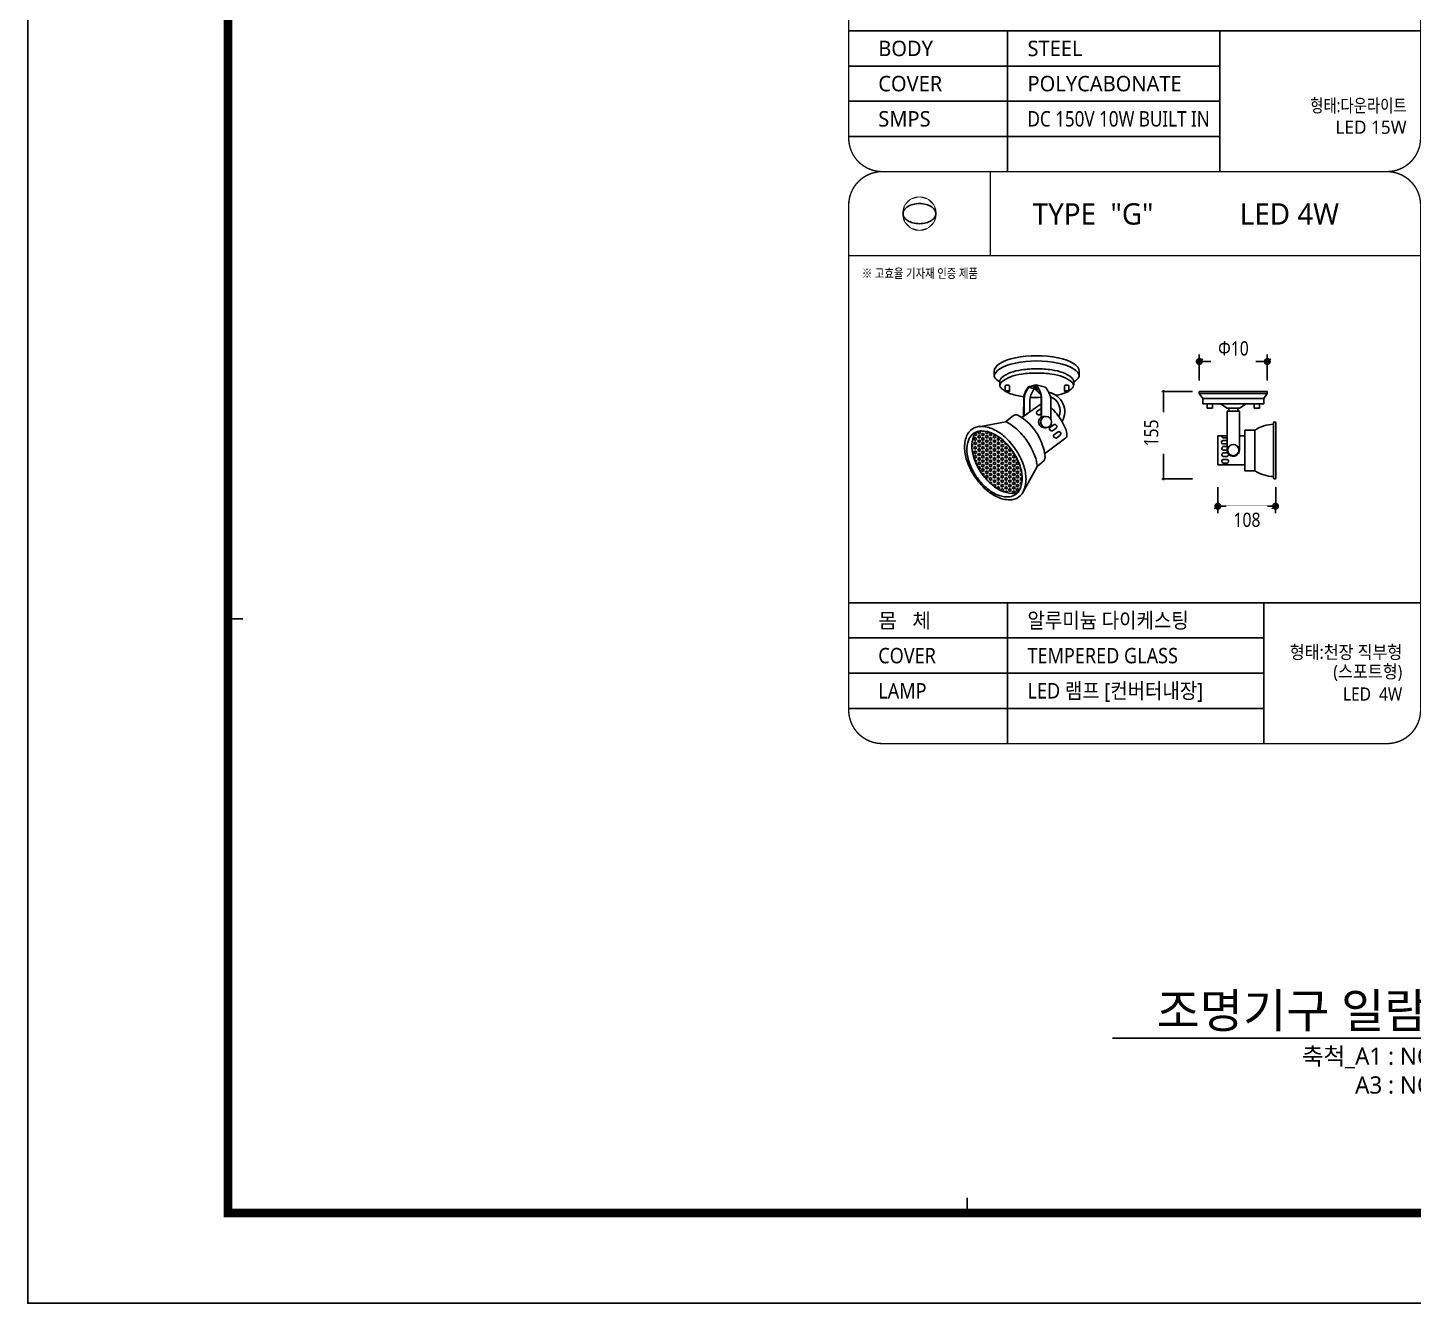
# Model space of a CAD drawing. Header units: millimetres. Extents: x 0 to 168200, y 0 to 118800.
# Drawn here: x 0 to 64374, y 0 to 59256 of the extents above; entities that cross this region are included whole.
import ezdxf
from ezdxf.enums import TextEntityAlignment as Align

# ---------------------------------------------------------------- set-up
doc = ezdxf.new("R2010")
doc.units = ezdxf.units.MM
doc.header["$LTSCALE"] = 1000
for name, color, linetype in [('arch', 8, 'Continuous'), ('DIM', 6, 'Continuous'), ('IMAGE', 7, 'Continuous'), ('LIGHT', 3, 'Continuous'), ('P4-DIM', 8, 'Continuous'), ('S', 4, 'Continuous'), ('SECT', 2, 'Continuous'), ('SYM', 3, 'Continuous'), ('TIT', 2, 'Continuous'), ('XR-SHEET-SHT', 5, 'Continuous'), ('조명기구 상세도', 3, 'Continuous'), ('조명기구 상세도치수', 1, 'Continuous')]:
    doc.layers.add(name, color=color, linetype=linetype)
doc.layers.add('XR-SHEET-TEMP', color=171, linetype='Continuous', plot=False)
doc.styles.add('DIM', font='malgun.ttf', dxfattribs={"width": 0.85, "oblique": 1})
doc.styles.add('GHS', font='malgun.ttf')
doc.styles.add('ST3', font='malgun.ttf', dxfattribs={"width": 0.85, "oblique": 5})

# ---------------------------------------------------------------- blocks, each defined once
blk = doc.blocks.new('XR-FORM-EE', base_point=(461, 408))
at = {"layer": 'XR-SHEET-SHT', "color": 5}
blk.add_lwpolyline([(0, 118800), (168200, 118800), (168200, 0), (0, 0)], close=True, dxfattribs=at)
at = {"layer": 'XR-SHEET-SHT', "color": 5, "const_width": 400}
blk.add_lwpolyline([(9300, 114600), (163900, 114600), (163900, 4200), (9300, 4200)], close=True, dxfattribs=at)
at = {"layer": 'XR-SHEET-TEMP'}
for p, q in [((9300, 31800), (10000, 31800)), ((43650, 4200), (43650, 4900))]:
    blk.add_line(p, q, dxfattribs=at)
blk = doc.blocks.new('zw$481A')
at = {"layer": 'DIM'}
blk.add_circle((0, 0), 225, dxfattribs=at)
blk.add_wipeout([(225, 0), (195, 112), (112, 195), (0, 225), (-112, 195), (-195, 112), (-225, 0), (-195, -112), (-112, -195), (0, -225), (112, -195), (195, -112)]).dxf.layer = 'DIM'
blk.add_lwpolyline([(225, 0, 0.149949), (210, 49, 0.107053), (159, 97, 0.075333), (90, 126, 0.0621), (0, 138, 0.0621), (-90, 126, 0.075333), (-159, 97, 0.107053), (-210, 49, 0.149949), (-225, 0, 0.149949), (-210, -49, 0.107053), (-159, -97, 0.075333), (-90, -126, 0.0621), (0, -138, 0.0621), (90, -126, 0.075333), (159, -97, 0.107053), (210, -49, 0.149949)], format="xyb", close=True, dxfattribs=at)
blk = doc.blocks.new('치수2')
at = {"layer": '조명기구 상세도치수', "linetype": 'Continuous'}
blk.add_line((-2.25, 0), (2.25, 0), dxfattribs=at)
for radius in [0.5, 0.25]:
    blk.add_circle((0, 0), radius, dxfattribs=at)
blk = doc.blocks.new('_Dot')
at = {"layer": 'arch', "linetype": 'ByBlock', "lineweight": -2}
blk.add_line((-0.5, 0), (-1, 0), dxfattribs=at)
at = {"layer": 'arch', "linetype": 'ByBlock', "const_width": 0.5}
blk.add_lwpolyline([(-0.25, 0, 1), (0.25, 0, 1)], format="xyb", close=True, dxfattribs=at)
blk = doc.blocks.new('_Oblique')
at = {"color": 0, "linetype": 'ByBlock', "lineweight": -2}
blk.add_line((-0.5, -0.5), (0.5, 0.5), dxfattribs=at)

msp = doc.modelspace()

# ---------------------------------------------------------------- hatches: boundary and pattern name
at = {"layer": '조명기구 상세도'}
h = msp.add_hatch(dxfattribs=at)
h.set_pattern_fill('HEX', color=256, scale=477.232268, style=0)
h.set_pattern_definition([(0, (-554457.93, -35117.38), (0, 103.323817), [59.654034, -119.308067]), (120, (-554457.93, -35117.38), (-89.48105, -51.661908), [59.654034, -119.308067]), (60, (-554398.27, -35117.38), (-89.48105, 51.661908), [59.654034, -119.308067])])
h.paths.add_polyline_path([(43867.14, 39761.27, 0.0740226), (43983.29, 39203.09, 0.06061295), (44300.55, 38584.71, 0.06061295), (44756.84, 38060.44, 0.0740226), (45231.93, 37745.24, 0.10690028), (45753.36, 37625.9, 0.10453215), (46010.05, 37676.95, 0.08565902), (46120.61, 37861.61, 0.10690028), (46203.51, 38390.06, 0.0740226), (46087.35, 38948.24, 0.06061295), (45770.1, 39566.63, 0.06061295), (45313.81, 40090.9, 0.0740226), (44838.72, 40406.09, 0.10690028), (44317.29, 40525.43, 0.10453215), (44060.6, 40474.39, 0.08565902), (43950.03, 40289.73, 0.10690028), (43867.14, 39761.27)])

# ---------------------------------------------------------------- linework, layer by layer
at = {"layer": 'LIGHT', "color": 6}
for p, q in [((64713.6, 32540.95), (38142.26, 32540.95)), ((45517.68, 32540.95), (45517.68, 26000.31)), ((57427.58, 32540.95), (57427.58, 26000.31)), ((57427.58, 30905.79), (38142.26, 30905.79)), ((57427.58, 29270.63), (38142.26, 29270.63)), ((57427.58, 27635.47), (38142.26, 27635.47))]:
    msp.add_line(p, q, dxfattribs=at)
at = {"layer": 'P4-DIM', "color": 6}
for p, q in [((54432.3, 42871.68), (54432.3, 43825.95)), ((57591.23, 42871.68), (57591.23, 43825.95)), ((54457.3, 43750.95), (57566.23, 43750.95)), ((54117.66, 42362.78), (52691.22, 42362.78)), ((52766.22, 38321.87), (52766.22, 42337.78)), ((54117.66, 38296.87), (52691.22, 38296.87)), ((55293.1, 37906.88), (55293.1, 36952.61)), ((57989.05, 37906.88), (57989.05, 36952.61)), ((55318.1, 37027.61), (57964.05, 37027.61))]:
    msp.add_line(p, q, dxfattribs=at)
at = {"layer": 'SECT'}
msp.add_line((50396.61, 12318.38), (67117.01, 12318.38), dxfattribs=at)
at = {"layer": 'SYM', "color": 6}
for p, q in [((64713.96, 59112.28), (38142.63, 59112.28)), ((45518.05, 59112.28), (45518.05, 52571.65)), ((55384, 59112.28), (55384, 52571.65)), ((55384, 57477.12), (38142.63, 57477.12)), ((55384, 55841.96), (38142.63, 55841.96)), ((55384, 54206.8), (38142.63, 54206.8))]:
    msp.add_line(p, q, dxfattribs=at)
at = {"layer": 'SYM', "color": 3, "const_width": 65.03}
for points in [[(38142.63, 54132.48, 0.41421356), (39703.47, 52571.65), (63153.13, 52571.65, 0.41421356), (64713.96, 54132.48), (64713.96, 77582.14, 0.41421356), (63153.13, 79142.98), (39703.47, 79142.98, 0.41421356), (38142.63, 77582.14)], [(38142.63, 27561.15, 0.41421356), (39703.47, 26000.31), (63153.13, 26000.31, 0.41421356), (64713.96, 27561.15), (64713.96, 51010.81, 0.41421356), (63153.13, 52571.65), (39703.47, 52571.65, 0.41421356), (38142.63, 51010.81)]]:
    msp.add_lwpolyline(points, format="xyb", close=True, dxfattribs=at)
for points in [[(44718.11, 52571.65), (44718.11, 48669.56)], [(38142.63, 48669.56), (64713.96, 48669.56)]]:
    msp.add_lwpolyline(points, dxfattribs=at)
at = {"layer": '조명기구 상세도'}
for p, q in [((44905.57, 43057.02), (44905.57, 43300.61)), ((48849.29, 43057.02), (48849.29, 43300.61)), ((45159.39, 42801.1), (45159.39, 42685.85)), ((45415.12, 42620.94), (45415.12, 42364.42)), ((45617.45, 42620.94), (45617.45, 42364.42)), ((46498.35, 42567.53), (46849.85, 42670.06)), ((46510.97, 42550.29), (46834.76, 42643.43)), ((46510.97, 42550.29), (46776.4, 42483.82)), ((46743.54, 42534.84), (46743.54, 42520.26)), ((46776.4, 42483.82), (46799.98, 42490.61)), ((46849.85, 42670.06), (47279.36, 42562.51)), ((46858.88, 42573.72), (46858.88, 42559.14)), ((46866.69, 42509.8), (46920.85, 42525.37)), ((48163.82, 42620.94), (48163.82, 42364.42)), ((48366.15, 42620.94), (48366.15, 42364.42)), ((48595.46, 42801.1), (48595.46, 42685.85)), ((46269.73, 41201.13), (46274.16, 42091.55)), ((46295.73, 41219.68), (46299.92, 42048.79)), ((46565.35, 41412.02), (46565.35, 41982.32)), ((47085.27, 42121.47), (47085.27, 41157.46)), ((47105.18, 42124.96), (47105.18, 41200.98)), ((47534.69, 41200.98), (47534.69, 42017.41)), ((54432.3, 42362.78), (57591.23, 42362.78)), ((54432.3, 42362.78), (54432.3, 42260.25)), ((54432.3, 42260.25), (57591.23, 42260.25)), ((54596.2, 42029.02), (54432.3, 42260.25)), ((57427.33, 42029.02), (57591.23, 42260.25)), ((57591.23, 42362.78), (57591.23, 42260.25)), ((45426.21, 40954.41), (45798.45, 41238.71)), ((47085.27, 41782.91), (46190.18, 41144.38)), ((47085.27, 41569.24), (46870.37, 41409.69)), ((47085.27, 41331.74), (47004.95, 41272.1)), ((54796.52, 41578.21), (54796.52, 41784.66)), ((55042.75, 41578.21), (54796.52, 41578.21)), ((55042.75, 41784.66), (55042.75, 41578.21)), ((55727.14, 41575.7), (55413.53, 41784.66)), ((56011.77, 41575.7), (55727.14, 41575.7)), ((56011.77, 41439.2), (55727.14, 41439.2)), ((55727.14, 41439.2), (55727.14, 39627.78)), ((55808.15, 41575.7), (55808.15, 41452.21)), ((56011.77, 41575.7), (56296.4, 41575.7)), ((56011.77, 41439.2), (56296.4, 41439.2)), ((56215.39, 41575.7), (56215.39, 41452.21)), ((56296.4, 41575.7), (56610, 41784.66)), ((56296.4, 41439.2), (56296.4, 39627.78)), ((56980.79, 41784.66), (56980.79, 41578.21)), ((56980.79, 41578.21), (57227.01, 41578.21)), ((57227.01, 41578.21), (57227.01, 41784.66)), ((44278.46, 40733.12), (45426.21, 40954.41)), ((47682.66, 40820.87), (47472.15, 40664.58)), ((47782.69, 40657.63), (47606.73, 40527)), ((56554.75, 40565.72), (57016.24, 40565.72)), ((56554.75, 40565.72), (56554.75, 38673.71)), ((57016.24, 40565.72), (57016.24, 38673.71)), ((57879.05, 40873.42), (57879.05, 39613.38)), ((57989.05, 40893.08), (57989.15, 38352.31)), ((48236.53, 40200.88), (47233.65, 39456.79)), ((47871.28, 40488.72), (47660.77, 40332.42)), ((47971.3, 40325.48), (47795.35, 40194.84)), ((55293.1, 40304.51), (55293.1, 38954.97)), ((55727.14, 40304.51), (55293.1, 40304.51)), ((55532.94, 40210.8), (55715.94, 40210.8)), ((55532.94, 40082.76), (55715.94, 40082.76)), ((55532.94, 39918.72), (55715.94, 39918.72)), ((56554.75, 40304.51), (56296.4, 40304.51)), ((55545.51, 39795.2), (55728.52, 39795.2)), ((55545.51, 39631.15), (55728.52, 39631.15)), ((55545.51, 39503.12), (55728.52, 39503.12)), ((55545.51, 39339.07), (55728.52, 39339.07)), ((57879.05, 38366.01), (57879.05, 39626.04)), ((46214, 37634.5), (46897.52, 38865.16)), ((46897.52, 38865.16), (47214.58, 39132.68)), ((55293.1, 38954.97), (56554.75, 38954.97)), ((55545.51, 39199.03), (55728.52, 39199.03)), ((55545.51, 39034.99), (55728.52, 39034.99)), ((57016.24, 38673.71), (56554.75, 38673.71))]:
    msp.add_line(p, q, dxfattribs=at)
at = {"layer": '조명기구 상세도', "elevation": 0}
for points in [[(48595.46, 42801.1, 0.2185702), (48507.6, 42992.5, 0.09225628), (48092.26, 43233.66, 0.04894823), (47580.16, 43361.29, 0.03662427), (46877.43, 43412.83, 0.03662427), (46174.7, 43361.29, 0.04894823), (45662.59, 43233.66, 0.09225628), (45247.26, 42992.5, 0.2185702), (45159.39, 42801.1, 0.2185702)], [(48592.1, 42644.75, 0.17608995), (48507.6, 42795.06, 0.09225628), (48092.26, 43036.22, 0.04894823), (47580.16, 43163.85, 0.03662427), (46877.43, 43215.4, 0.03662427), (46174.7, 43163.85, 0.04894823), (45662.59, 43036.22, 0.09225628), (45247.26, 42795.06, 0.17608995), (45162.76, 42644.75, 0.17608995)], [(45159.39, 42685.85, 0.2185702), (45247.26, 42494.44, 0.04008637), (45417.05, 42370.66, 0.04008637)], [(48595.46, 42685.85, -0.2185702), (48507.6, 42494.44, -0.03369542), (48366.15, 42388.53, -0.03369542)], [(45479.91, 42334.49, 0.03813417), (45662.59, 42253.28, 0.04289899), (46274.27, 42113.3)], [(46581.6, 42083.36, 0.03441492), (47085.27, 42090.35)], [(48271.06, 42332.41, -0.10072675), (47769.46, 42182.51)], [(46083.68, 41205.11, 0.01166869), (45999.54, 41261.01, 0.0039107)], [(47105.18, 41200.98), (47105.25, 41168.34, 0.929094)], [(48236.53, 40200.88, 0.17566199), (48280.63, 40339.64, 0.07848229), (48226.87, 40609.42, 0.03798825), (48111.64, 40861.18, 0.02776149), (47917.15, 41170.9, 0.02776149), (47689.54, 41457.17, 0.02997642), (47534.69, 41611.47, 0.07848229)], [(46441.06, 40041.73, 0.06061295), (45934.07, 40624.25, 0.07032856), (45434.73, 40960.84, 0.10690028)], [(47046.89, 41128.12), (47046.89, 41126.84, 0.59571924)], [(47181.02, 40687.82, 0.25421529), (47420.26, 40706.7)], [(44060.6, 40474.39, 0.04765865), (43954.97, 40416.7, 0.15295279), (43719.43, 40120.7, 0.10690028), (43636.53, 39592.25, 0.0740226), (43752.69, 39034.07, 0.06061295), (44069.94, 38415.68, 0.06061295), (44526.23, 37891.41, 0.0740226), (45001.32, 37576.22, 0.10690028), (45522.75, 37456.87, 0.15295279), (45885.07, 37565.61, 0.06642351), (46010.05, 37676.95, 0.06642351)], [(44060.6, 40474.39, 0.08565902), (43950.03, 40289.73, 0.10690028), (43867.14, 39761.27, 0.0740226), (43983.29, 39203.09, 0.06061295), (44300.55, 38584.71, 0.06061295), (44756.84, 38060.44, 0.0740226), (45231.93, 37745.24, 0.10690028), (45753.36, 37625.9, 0.10453215), (46010.05, 37676.95, 0.15295279)], [(46010.05, 37676.95, 0.08565902), (46120.61, 37861.61, 0.10690028), (46203.51, 38390.06, 0.0740226), (46087.35, 38948.24, 0.06061295), (45770.1, 39566.63, 0.06061295), (45313.81, 40090.9, 0.0740226), (44838.72, 40406.09, 0.10690028), (44317.29, 40525.43, 0.10453215), (44060.6, 40474.39, 0.10453215)], [(46909.81, 38875.84, 0.05744678), (46793.56, 39354.63, 0.06061295), (46441.06, 40041.73, 0.06061295)], [(46341.31, 38791.17, 0.00209901), (46344.51, 38791.18, 0.25390757)]]:
    msp.add_lwpolyline(points, format="xyb", dxfattribs=at)
msp.add_lwpolyline([(54596.2, 42029.02), (54596.2, 41784.66), (57427.33, 41784.66), (57427.33, 42029.02)], close=True, dxfattribs=at)
msp.add_lwpolyline([(47533.5, 41075.66), (47534.69, 41200.98)], dxfattribs=at)
msp.add_lwpolyline([(45896.8, 39667.74, 0.06061295), (45389.82, 40250.26, 0.0740226), (44861.94, 40600.48, 0.10690028), (44282.57, 40733.08, 0.15295279), (43879.99, 40612.27, 0.15295279), (43618.28, 40283.38, 0.10690028), (43526.17, 39696.2, 0.0740226), (43655.23, 39076, 0.06061295), (44007.74, 38388.91, 0.06061295), (44514.72, 37806.39, 0.0740226), (45042.6, 37456.17, 0.10690028), (45621.97, 37323.57, 0.15295279), (46024.55, 37444.38, 0.15295279), (46286.26, 37773.27, 0.10690028), (46378.37, 38360.45, 0.0740226), (46249.31, 38980.65, 0.06061295)], format="xyb", close=True, dxfattribs=at)
at = {"layer": '조명기구 상세도'}
for centre, radius in [((47315.51, 40940.71), 256.39), ((56011.77, 39636.55), 262.51)]:
    msp.add_circle(centre, radius, dxfattribs=at)
for centre, radius, start, end in [((45392.36, 43285.99), 537.95, 205.1906076, 244.338224), ((47075.04, 42005.12), 805.53, 135.7182282, 173.8402149), ((47235.64, 41950.17), 940.9, 140.3705846, 173.9833735), ((46833.54, 42485.38), 73.79, 98.6217089, 142.1577081), ((47487.37, 42942.4), 822.57, 210.0369471, 238.1392766), ((47344.53, 42989.41), 677.02, 219.5472183, 237.6507869), ((45909.18, 41878.11), 1201.01, 11.6909181, 39.5858942), ((45924.61, 41904.33), 1201.01, 10.5857716, 39.6112802), ((46354.12, 41796.77), 1201.01, 10.5857716, 39.6112802), ((48362.5, 43285.99), 537.95, 295.661776, 334.8093924), ((47501.07, 41883.7), 940.9, 140.3705846, 173.9833735), ((47263.33, 41418.55), 916.41, 329.8502643, 79.1483235), ((47234.94, 41446.25), 728.18, 338.6045722, 67.7410093), ((45922.13, 41041.29), 232.96, 70.591504, 122.0684434), ((44800.92, 39086.88), 2476.36, 5.9175211, 58.8015735), ((46983.46, 41385.69), 115.6, 168.0189785, 280.7169933), ((47223.21, 40940.71), 256.39, 79.63024, 280.36976), ((47585.23, 40640.58), 115.6, 168.0189785, 280.7169933), ((47710.53, 40725.68), 99.19, 316.6788126, 106.3165042), ((57936.61, 39150.37), 1688.28, 91.9374801, 123.0348605), ((57933, 40889.11), 56.18, 357.9582202, 196.2240964), ((47773.85, 40308.43), 115.6, 168.0189785, 280.7169933), ((47899.14, 40393.53), 99.19, 316.6788126, 106.3165042), ((55552.67, 40292.82), 84.36, 172.0312945, 256.4736584), ((55552.67, 40000.74), 84.36, 103.5263416, 256.4736584), ((55696.21, 40292.82), 84.36, 68.4957468, 76.4736584), ((55696.21, 40292.82), 84.36, 283.5263416, 291.5042532), ((55696.21, 40000.74), 84.36, 68.4957468, 76.4736584), ((55696.21, 40000.74), 84.36, 283.5263416, 291.5042532), ((46975.91, 39299.69), 291.3, 325.017949, 10.2016038), ((55565.24, 39713.17), 84.36, 103.5263416, 256.4736584), ((55565.24, 39421.09), 84.36, 103.5263416, 256.4736584), ((56007.18, 39628.67), 280.04, 180.1803346, 270.9392602), ((55708.79, 39421.09), 84.36, 283.5263416, 76.4736584), ((56016.36, 39628.67), 280.04, 269.0607398, 359.8196654), ((55565.24, 39117.01), 84.36, 103.5263416, 256.4736584), ((55708.79, 39117.01), 84.36, 283.5263416, 76.4736584), ((57936.61, 40089.06), 1688.28, 236.9651395, 268.0625199), ((57933, 38350.31), 56.18, 163.7759036, 2.0417798)]:
    msp.add_arc(centre, radius, start, end, dxfattribs=at)
for centre, major_axis, ratio, start_param, end_param in [((46877.43, 43300.61), (-1971.86, 0), 0.36397916, 3.14159265, 6.28318531), ((46877.43, 43057.02), (-1971.86, 0), 0.36397916, 3.14159265, 6.28318531), ((45516.28, 42620.94), (-101.16, 0), 0.31706781, 3.14159265, 6.28318531), ((46801.21, 42554.28), (57.67, 19.44), 0.36092804, -0.2421345, 3.14159265), ((46801.21, 42539.7), (57.67, 19.44), 0.36092804, -0.90487415, 4.32186727), ((48264.98, 42620.94), (-101.16, 0), 0.31706781, 3.14159265, 6.28318531)]:
    msp.add_ellipse(centre, major_axis=major_axis, ratio=ratio, start_param=start_param, end_param=end_param, dxfattribs=at)
for centre in [(45516.28, 42364.42), (48264.98, 42364.42)]:
    msp.add_ellipse(centre, major_axis=(-101.16, 0), ratio=0.31706781, dxfattribs=at)

# ---------------------------------------------------------------- block references
at = {"color": 6, "xscale": 252.1130402147692, "yscale": 252.1130402147692, "zscale": 252.1130402147692}
for p in [(54476.05, 43750.95), (57634.98, 43750.95)]:
    msp.add_blockref('_Oblique', p, dxfattribs=at)
at = {"layer": 'arch'}
msp.add_blockref('XR-FORM-EE', (461.03, 408.44), dxfattribs=at)
at = {"layer": 'IMAGE', "color": 6, "xscale": 330.3111454663464, "yscale": 330.3111454663464, "zscale": 330.3111454663464, "rotation": 270}
for p in [(54432.3, 43750.95), (57591.23, 43750.95)]:
    msp.add_blockref('_Dot', p, dxfattribs=at)
at = {"layer": 'P4-DIM', "color": 6, "xscale": 25, "yscale": 25, "zscale": 25}
for p in [(54419.8, 43750.95), (54432.3, 43750.95), (57578.73, 43750.95), (57591.23, 43750.95), (57989.05, 37027.61)]:
    msp.add_blockref('치수2', p, dxfattribs=at)
for p, rotation in [((54432.3, 43750.95), 180), ((52766.22, 42362.78), 90), ((52766.22, 38296.87), 270), ((55293.1, 37027.61), 180), ((57989.05, 37027.61), 180)]:
    msp.add_blockref('치수2', p, dxfattribs=dict(at, rotation=rotation))

# ---------------------------------------------------------------- texts
at = {"color": 6, "style": 'GHS', "width": 0.8}
msp.add_text('※ 고효율 기자재 인증 제품', height=441.6611, dxfattribs=at).set_placement((38755.68, 47627.47))
at = {"layer": 'LIGHT', "color": 3, "style": 'ST3', "width": 0.9}
for s, p in [('알루미늄 다이케스팅', (46449.36, 31364.71)), ('COVER', (39516.53, 29729.55)), ('TEMPERED GLASS', (46449.36, 29729.55)), ('LAMP', (39516.53, 28094.39)), ('LED 램프 [컨버터내장]', (46449.36, 28094.39))]:
    msp.add_text(s, height=715.382, dxfattribs=at).set_placement(p)
for s, p in [('형태:천장 직부형', (63860.56, 29941.76)), ('(스포트형)', (63860.56, 29041.76)), ('LED  4W', (63860.56, 27995.72))]:
    msp.add_text(s, height=613.185, dxfattribs=at).set_placement(p, align=Align.RIGHT)
at = {"layer": 'SECT', "style": 'GHS'}
msp.add_text('조명기구 일람표', height=1600, dxfattribs=at).set_placement((67044.21, 12318.38), align=Align.BOTTOM_RIGHT)
at = {"layer": 'SYM', "style": 'GHS'}
for s, height, p in [('BODY', 715.382, (39516.9, 57936.04)), ('STEEL', 715.382, (46449.73, 57936.04)), ('COVER', 715.382, (39516.9, 56300.88)), ('POLYCABONATE', 715.382, (46449.73, 56300.88)), ('SMPS', 715.382, (39516.9, 54665.72)), ('몸   체', 693.654, (39516.52, 31364.5))]:
    msp.add_text(s, height=height, dxfattribs=at).set_placement(p)
at = {"layer": 'SYM', "style": 'GHS', "width": 0.8}
msp.add_text('형태:다운라이트', height=613.185, dxfattribs=at).set_placement((64066.4, 55333.31), align=Align.RIGHT)
at = {"layer": 'SYM', "style": 'GHS', "width": 0.85}
msp.add_text('DC 150V 10W BUILT IN', height=715.382, dxfattribs=at).set_placement((46449.73, 54665.72))
at = {"layer": 'SYM', "style": 'GHS'}
msp.add_text('LED 15W', height=613.185, dxfattribs=at).set_placement((64066.4, 54327.5), align=Align.RIGHT)
at = {"layer": 'SYM', "color": 4, "style": 'GHS'}
for s, p in [('TYPE  "G"', (49494.11, 50606.28)), ('LED 4W', (58618.92, 50606.28))]:
    msp.add_text(s, height=990.933, dxfattribs=at).set_placement(p, align=Align.MIDDLE)
at = {"layer": 'TIT', "style": 'GHS'}
for s, p in [('축척_A1 : NONE', (66731.15, 11080.66)), ('A3 : NONE', (66731.15, 9742.51))]:
    msp.add_text(s, height=800, dxfattribs=at).set_placement(p, align=Align.RIGHT)

# ---------------------------------------------------------------- next in the draw order: block references
at = {"layer": 'S', "xscale": 3.394957080347546, "yscale": 3.394957080347546, "zscale": 3.394957080347546}
msp.add_blockref('zw$481A', (41430.37, 50620.6), dxfattribs=at)

# ---------------------------------------------------------------- next in the draw order: texts
at = {"layer": 'IMAGE', "color": 4, "char_height": 660.622, "attachment_point": 2, "style": 'DIM', "bg_fill": 2}
for s, insert in [('\\A1;Φ10', (56011.77, 44689.26)), ('\\A1;108', (56641.07, 36727.27))]:
    msp.add_mtext(s, dxfattribs=dict(at, insert=insert))
at = {"layer": 'IMAGE', "color": 4, "insert": (51865.02, 40424.28), "char_height": 660.622, "attachment_point": 2, "rotation": 90, "style": 'DIM', "bg_fill": 2}
msp.add_mtext('\\A1;155', dxfattribs=at)

# ---------------------------------------------------------------- next in the draw order: block references
at = {"color": 6, "xscale": 252.1130402147692, "yscale": 252.1130402147692, "zscale": 252.1130402147692, "rotation": 180}
for p in [(55249.35, 37027.61), (57932.8, 37027.61)]:
    msp.add_blockref('_Oblique', p, dxfattribs=at)
at = {"layer": 'IMAGE', "color": 6, "xscale": 330.3111454663464, "yscale": 330.3111454663464, "zscale": 330.3111454663464, "rotation": 89.99999999999999}
for p in [(55293.1, 37027.61), (57976.55, 37027.61)]:
    msp.add_blockref('_Dot', p, dxfattribs=at)
at = {"layer": 'P4-DIM', "color": 6, "xscale": 25, "yscale": 25, "zscale": 25}
msp.add_blockref('치수2', (55305.6, 37027.61), dxfattribs=at)
at = {"layer": 'P4-DIM', "color": 6, "xscale": 25, "yscale": 25, "zscale": 25, "rotation": 180}
msp.add_blockref('치수2', (55305.6, 37027.61), dxfattribs=at)

doc.saveas('drawing.dxf')
